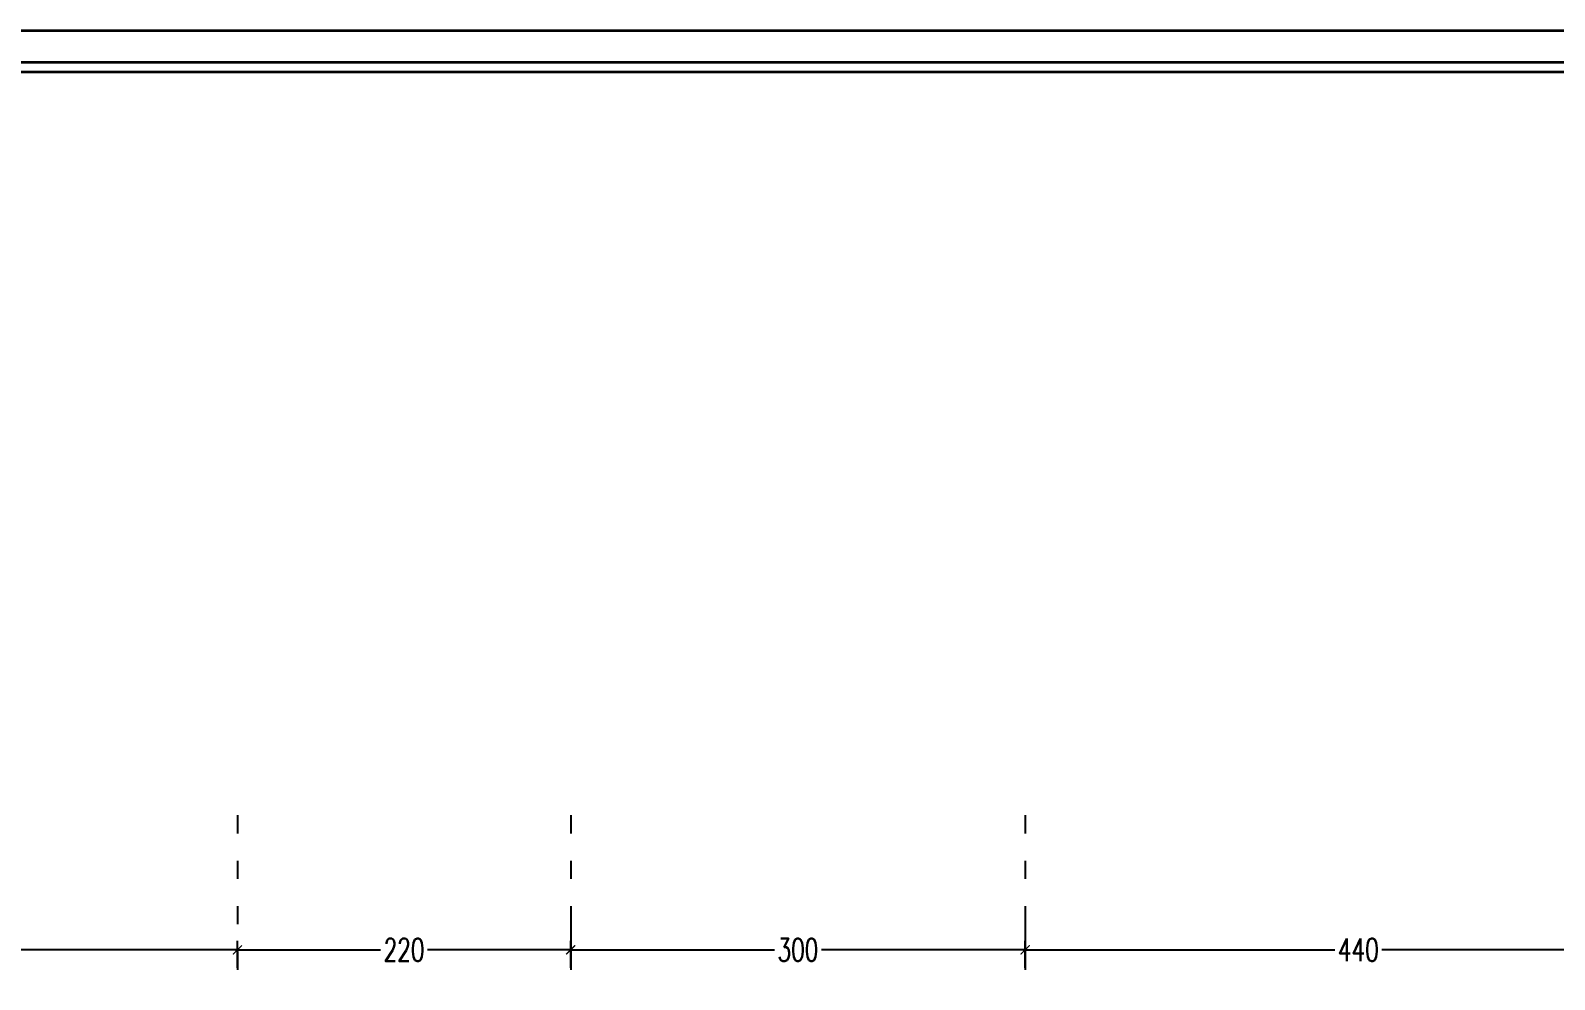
# Model space of a CAD drawing. Header units: centimetres. Extents: x -3207095 to 15275363, y -32656 to 4798027.
# Drawn here: x 682315 to 683321, y 4439818 to 4440444 of the extents above; entities that cross this region are included whole.
import ezdxf

# ---------------------------------------------------------------- set-up
doc = ezdxf.new("R2010")
doc.units = ezdxf.units.CM
doc.linetypes.add('ACAD_ISO03W100', pattern=[30, 12, -18])
doc.linetypes.add('DUZ', pattern=[500, 500])
doc.layers.get('0').update_dxf_attribs({"color": 1, "linetype": 'DUZ'})
doc.layers.add('DIM', color=1, linetype='DUZ')
doc.layers.add('DUVAR', color=7, linetype='Continuous', lineweight=35)
doc.styles.add('DIM', font='ROMANSTW.SHX', dxfattribs={"width": 0.7})
doc.dimstyles.new('1_100', dxfattribs={"dimtxt": 15, "dimasz": 6, "dimexe": 6, "dimexo": 0, "dimgap": 2, "dimtad": 0, "dimdec": 1, "dimzin": 11, "dimdsep": 46, "dimtxsty": 'DIM', "dimblk": 'ARCHTICK', "dimcen": 3, "dimdle": 1.25, "dimclrt": 2, "dimadec": 0, "dimazin": 0, "dimtfac": 1.25, "dimtdec": 1, "dimtix": 1, "dimtofl": 0, "dimtmove": 1, "dimatfit": 3, "dimldrblk": 'ARCHTICK', "dimfxl": 20, "dimfxlon": 1, "dimtolj": 1, "dimtzin": 0, "dimarcsym": 0})

# ---------------------------------------------------------------- blocks, each defined once
blk = doc.blocks.new('_ArchTick')
at = {"color": 0, "linetype": 'ByBlock', "const_width": 0.15}
blk.add_lwpolyline([(-0.5, -0.5), (0.5, 0.5)], dxfattribs=at)
blk = doc.blocks.new('*D4527')
at = {"layer": 'Defpoints', "color": 0, "linetype": 'Continuous', "lineweight": 5, "transparency": 16777216}
for p in [(682451.8, 4439837.3), (681931.8, 4439823.3), (682451.8, 4439825.5)]:
    blk.add_point(p, dxfattribs=at)
at = {"layer": 'DIM', "color": 0, "linetype": 'Continuous', "lineweight": -2, "transparency": 16777216}
for p, q in [((681931.8, 4439823.3), (681931.8, 4439843.3)), ((682451.8, 4439825.5), (682451.8, 4439843.3)), ((681930.5, 4439837.3), (682176.3, 4439837.3)), ((682453, 4439837.3), (682207.3, 4439837.3))]:
    blk.add_line(p, q, dxfattribs=at)
at = {"layer": 'DIM', "color": 0, "linetype": 'Continuous', "lineweight": -2, "transparency": 16777216, "xscale": 6, "yscale": 6, "zscale": 6, "rotation": 180}
blk.add_blockref('_ArchTick', (681931.8, 4439837.3), dxfattribs=at)
at = {"layer": 'DIM', "color": 0, "linetype": 'Continuous', "lineweight": -2, "transparency": 16777216, "xscale": 6, "yscale": 6, "zscale": 6}
blk.add_blockref('_ArchTick', (682451.8, 4439837.3), dxfattribs=at)
at = {"layer": 'DIM', "color": 2, "linetype": 'Continuous', "lineweight": 5, "transparency": 16777216, "insert": (682191.8, 4439837.3), "char_height": 15, "attachment_point": 5, "style": 'DIM'}
blk.add_mtext('\\A1;520', dxfattribs=at)
blk = doc.blocks.new('*D5627')
at = {"layer": 'Defpoints', "color": 0, "linetype": 'Continuous', "lineweight": 5, "transparency": 16777216}
for p in [(682671.8, 4439898.6), (682671.8, 4439837.3), (682451.8, 4439825.5)]:
    blk.add_point(p, dxfattribs=at)
at = {"layer": 'DIM', "color": 0, "linetype": 'Continuous', "lineweight": -2, "transparency": 16777216}
for p, q in [((682671.8, 4439857.3), (682671.8, 4439831.3)), ((682451.8, 4439825.5), (682451.8, 4439843.3)), ((682450.5, 4439837.3), (682546.3, 4439837.3)), ((682673, 4439837.3), (682577.3, 4439837.3))]:
    blk.add_line(p, q, dxfattribs=at)
at = {"layer": 'DIM', "color": 0, "linetype": 'Continuous', "lineweight": -2, "transparency": 16777216, "xscale": 6, "yscale": 6, "zscale": 6, "rotation": 180}
blk.add_blockref('_ArchTick', (682451.8, 4439837.3), dxfattribs=at)
at = {"layer": 'DIM', "color": 0, "linetype": 'Continuous', "lineweight": -2, "transparency": 16777216, "xscale": 6, "yscale": 6, "zscale": 6}
blk.add_blockref('_ArchTick', (682671.8, 4439837.3), dxfattribs=at)
at = {"layer": 'DIM', "color": 2, "linetype": 'Continuous', "lineweight": 5, "transparency": 16777216, "insert": (682561.8, 4439837.3), "char_height": 15, "attachment_point": 5, "style": 'DIM'}
blk.add_mtext('\\A1;220', dxfattribs=at)
blk = doc.blocks.new('*D5628')
at = {"layer": 'Defpoints', "color": 0, "linetype": 'Continuous', "lineweight": 5, "transparency": 16777216}
for p in [(682971.8, 4439898.6), (682971.8, 4439837.3), (682671.8, 4439825.5)]:
    blk.add_point(p, dxfattribs=at)
at = {"layer": 'DIM', "color": 0, "linetype": 'Continuous', "lineweight": -2, "transparency": 16777216}
for p, q in [((682971.8, 4439857.3), (682971.8, 4439831.3)), ((682671.8, 4439825.5), (682671.8, 4439843.3)), ((682670.5, 4439837.3), (682806.3, 4439837.3)), ((682973, 4439837.3), (682837.3, 4439837.3))]:
    blk.add_line(p, q, dxfattribs=at)
at = {"layer": 'DIM', "color": 0, "linetype": 'Continuous', "lineweight": -2, "transparency": 16777216, "xscale": 6, "yscale": 6, "zscale": 6, "rotation": 180}
blk.add_blockref('_ArchTick', (682671.8, 4439837.3), dxfattribs=at)
at = {"layer": 'DIM', "color": 0, "linetype": 'Continuous', "lineweight": -2, "transparency": 16777216, "xscale": 6, "yscale": 6, "zscale": 6}
blk.add_blockref('_ArchTick', (682971.8, 4439837.3), dxfattribs=at)
at = {"layer": 'DIM', "color": 2, "linetype": 'Continuous', "lineweight": 5, "transparency": 16777216, "insert": (682821.8, 4439837.3), "char_height": 15, "attachment_point": 5, "style": 'DIM'}
blk.add_mtext('\\A1;300', dxfattribs=at)
blk = doc.blocks.new('*D4528')
at = {"layer": 'Defpoints', "color": 0, "linetype": 'Continuous', "lineweight": 5, "transparency": 16777216}
for p in [(683411.8, 4439837.3), (682971.8, 4439825.5), (683411.8, 4439825.5)]:
    blk.add_point(p, dxfattribs=at)
at = {"layer": 'DIM', "color": 0, "linetype": 'Continuous', "lineweight": -2, "transparency": 16777216}
for p, q in [((682971.8, 4439825.5), (682971.8, 4439843.3)), ((683411.8, 4439825.5), (683411.8, 4439843.3)), ((682970.5, 4439837.3), (683176.3, 4439837.3)), ((683413, 4439837.3), (683207.3, 4439837.3))]:
    blk.add_line(p, q, dxfattribs=at)
at = {"layer": 'DIM', "color": 0, "linetype": 'Continuous', "lineweight": -2, "transparency": 16777216, "xscale": 6, "yscale": 6, "zscale": 6, "rotation": 180}
blk.add_blockref('_ArchTick', (682971.8, 4439837.3), dxfattribs=at)
at = {"layer": 'DIM', "color": 0, "linetype": 'Continuous', "lineweight": -2, "transparency": 16777216, "xscale": 6, "yscale": 6, "zscale": 6}
blk.add_blockref('_ArchTick', (683411.8, 4439837.3), dxfattribs=at)
at = {"layer": 'DIM', "color": 2, "linetype": 'Continuous', "lineweight": 5, "transparency": 16777216, "insert": (683191.8, 4439837.3), "char_height": 15, "attachment_point": 5, "style": 'DIM'}
blk.add_mtext('\\A1;440', dxfattribs=at)

msp = doc.modelspace()

# ---------------------------------------------------------------- linework, layer by layer
at = {"color": 232, "linetype": 'ACAD_ISO03W100'}
for p, q in [((682451.79, 4439926.16), (682451.79, 4436667.31)), ((682671.79, 4439926.16), (682671.79, 4436667.31)), ((682971.79, 4439926.16), (682971.79, 4436667.31))]:
    msp.add_line(p, q, dxfattribs=at)
at = {"layer": 'DUVAR'}
for points in [[(680140.17, 4440443.99), (687340.17, 4440443.99), (687340.17, 4435643.99), (680140.17, 4435643.99)], [(680161.17, 4440422.99), (687319.17, 4440422.99), (687319.17, 4435664.99), (680161.17, 4435664.99)], [(680167.47, 4440416.69), (687312.87, 4440416.69), (687312.87, 4435671.29), (680167.47, 4435671.29)]]:
    msp.add_lwpolyline(points, close=True, dxfattribs=at)

# ---------------------------------------------------------------- dimensions: what is measured, and where the dimension line sits
at = {"layer": 'DIM', "linetype": 'Continuous', "lineweight": 5}
for base, p1, p2, picture, middle in [((682671.79, 4439837.33), (682451.79, 4439825.5), (682671.79, 4439898.65), '*D5627', (682561.79, 4439837.33)), ((682971.79, 4439837.33), (682671.79, 4439825.5), (682971.79, 4439898.65), '*D5628', (682821.79, 4439837.33)), ((682451.79, 4439837.33), (681931.79, 4439823.29), (682451.79, 4439825.5), '*D4527', (682191.79, 4439837.33)), ((683411.79, 4439837.33), (682971.79, 4439825.5), (683411.79, 4439825.5), '*D4528', (683191.79, 4439837.33))]:
    dim = msp.add_linear_dim(base=base, p1=p1, p2=p2, dimstyle='1_100', dxfattribs=at)
    dim.commit()
    dim.dimension.update_dxf_attribs({"geometry": picture, "text_midpoint": middle})

doc.saveas('drawing.dxf')
